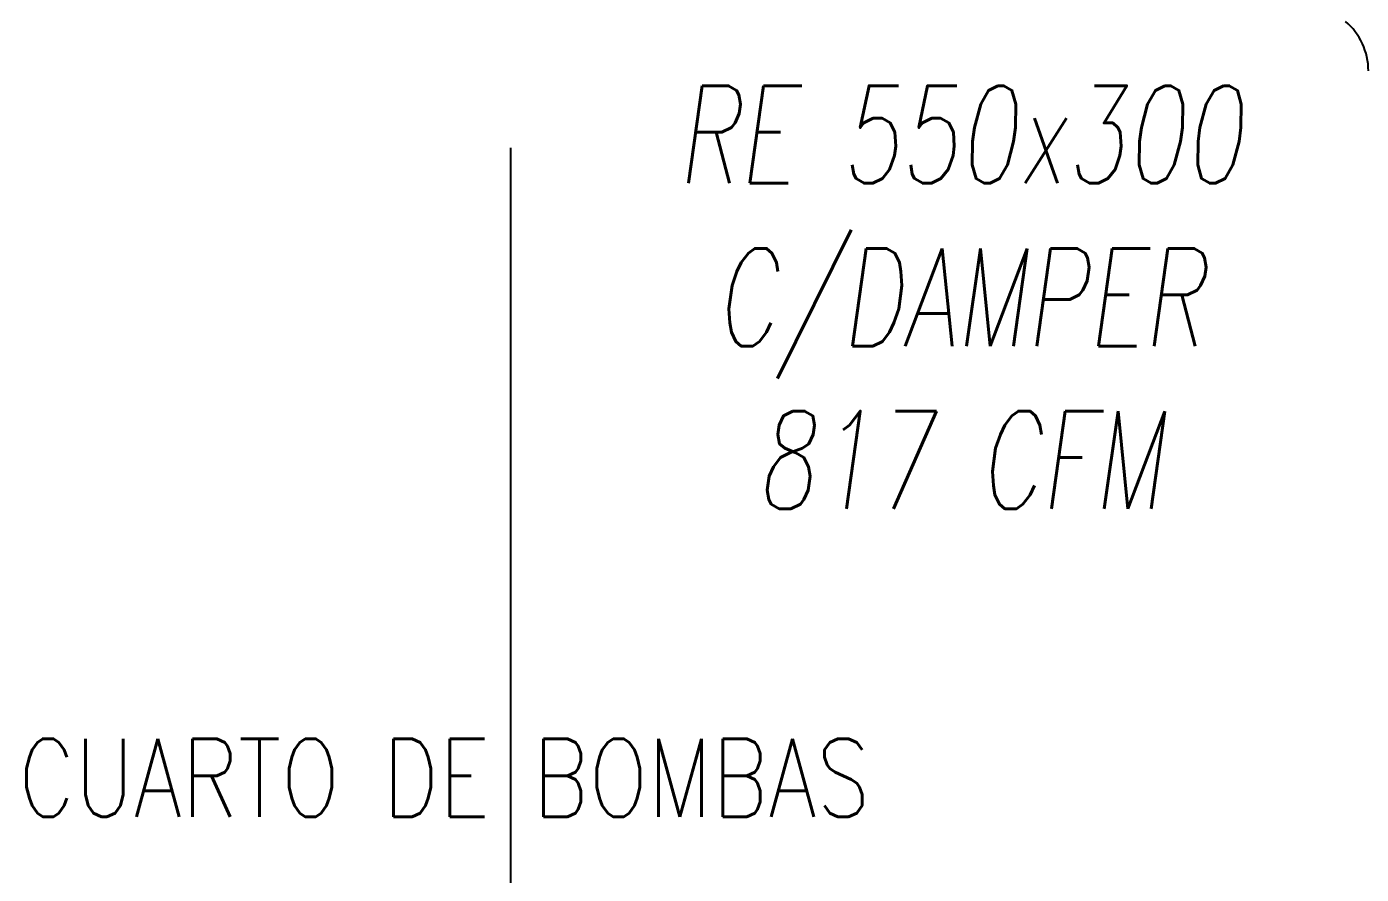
# Model space of a CAD drawing. Extents: x 226317 to 226469, y 8188101 to 8188260.
# Drawn here: x 226391.988 to 226394.039, y 8188237.89 to 8188239.193 of the extents above; entities that cross this region are included whole.
import ezdxf

# ---------------------------------------------------------------- set-up
doc = ezdxf.new("R2010")
doc.units = 0
doc.header["$LTSCALE"] = 15
doc.linetypes.add('CENTER', pattern=[2, 1.25, -0.25, 0.25, -0.25])
for name, color, linetype in [('A-TEXTO-AMBIENTES', 252, 'Continuous'), ('A_50_CortesElev', 250, 'CENTER'), ('L12 Texto', 12, 'Continuous'), ('L3 Equipos y Ductos', 160, 'Continuous')]:
    doc.layers.add(name, color=color, linetype=linetype)
doc.styles.add('JNV ING', font='romans.shx', dxfattribs={"width": 0.7, "oblique": 8, "height": 0.15})
doc.styles.add('ROMANS', font='romans.shx', dxfattribs={"width": 0.8})

# ---------------------------------------------------------------- blocks, each defined once
blk = doc.blocks.new('Cortes-Elev.')
at = {"layer": 'A_50_CortesElev', "linetype": 'CENTER', "ltscale": 0.5}
blk.add_lwpolyline([(29.87, 16.5762), (29.87, 37.2387)], dxfattribs=at)

msp = doc.modelspace()

# ---------------------------------------------------------------- linework, layer by layer
at = {"layer": 'L3 Equipos y Ductos', "color": 3}
msp.add_arc((226393.9496, 8188239.1246), 0.1, 0, 49.5548, dxfattribs=at)

# ---------------------------------------------------------------- block references
at = {"layer": 'A_50_CortesElev'}
msp.add_blockref('Cortes-Elev.', (226362.8621, 8188213.0552), dxfattribs=at)

# ---------------------------------------------------------------- texts
at = {"layer": 'A-TEXTO-AMBIENTES', "insert": (226392.6297, 8188238.0386), "char_height": 0.12, "width": 3.748922, "attachment_point": 5, "style": 'ROMANS'}
msp.add_mtext('CUARTO DE BOMBAS', dxfattribs=at)
at = {"layer": 'L12 Texto', "ltscale": 1.5, "insert": (226392.4236, 8188239.102), "char_height": 0.15, "attachment_point": 1, "style": 'JNV ING'}
msp.add_mtext_dynamic_manual_height_columns('\\pxqc;RE 550x300\\PC/DAMPER\\P817 CFM', width=1.994855, gutter_width=0.75, heights=[0], dxfattribs=at)

doc.saveas('drawing.dxf')
